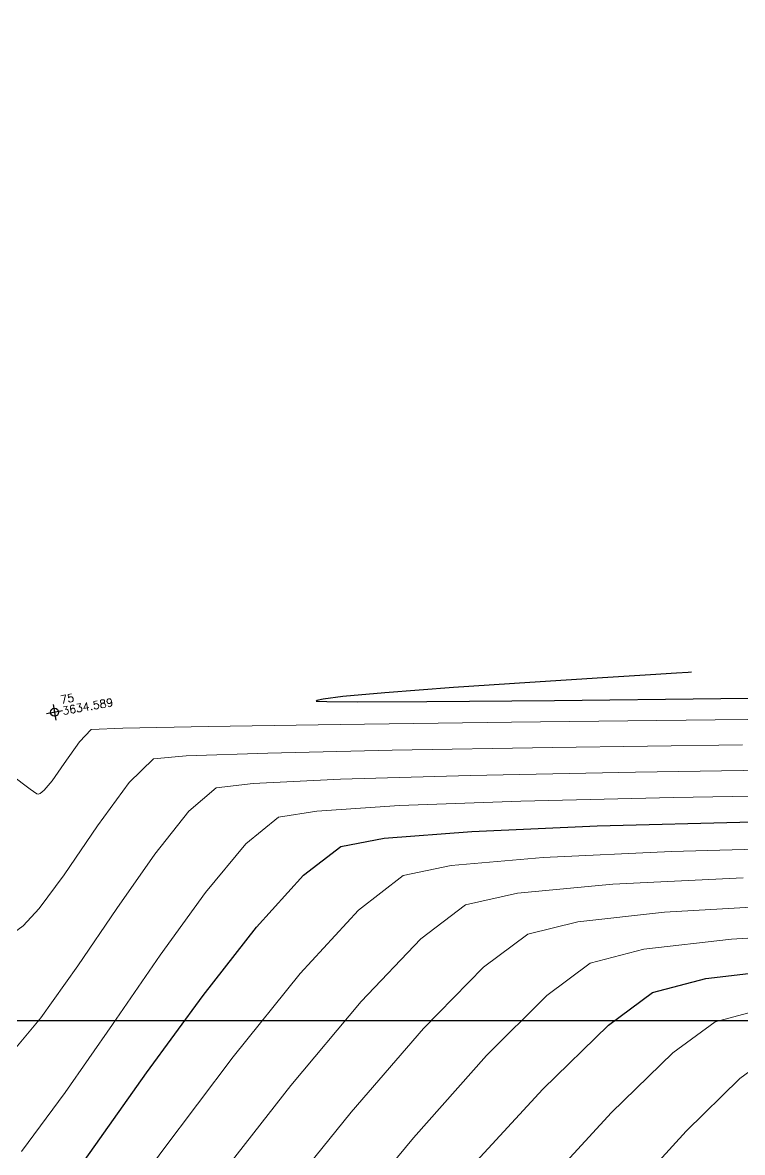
# Model space of a CAD drawing. Header units: millimetres. Extents: x 736950 to 740938, y 8500595 to 8502163.
# Drawn here: x 737764.43 to 737773.43, y 8501298.35 to 8501312.47 of the extents above; entities that cross this region are included whole.
import ezdxf

# ---------------------------------------------------------------- set-up
doc = ezdxf.new("R2010")
doc.units = ezdxf.units.MM
for name, color, linetype, lineweight in [('CONT-MJR', 80, 'Continuous', 30), ('CONT-MNR', 96, 'Continuous', 15), ('pista', 251, 'Continuous', 5)]:
    doc.layers.add(name, color=color, linetype=linetype, lineweight=lineweight)
doc.layers.add('Cuadricula Coordenadas', color=5, linetype='Continuous')
doc.styles.add('5mm', font='arial.ttf', dxfattribs={"height": 3})

msp = doc.modelspace()

# ---------------------------------------------------------------- hatches: boundary and pattern name
at = {"layer": 'pista'}
h = msp.add_hatch(dxfattribs=at)
h.set_pattern_fill('HONEY', color=256, scale=3, angle=9.94991650582834, style=0)
h.set_pattern_definition([(9.94991650582834, (1479841.21072825, -18.49207214638591), (0.4979252195647159, 0.4170677100899267), [0.375, -0.75]), (129.9499165058283, (1479841.21072825, -18.49207214638591), (-0.6101538418184378, 0.222682034283025), [0.3749999999999999, -0.7499999999999998]), (69.94991650582834, (1479841.21072825, -18.49207214638591), (-0.112228622253722, 0.6397497443729518), [-0.75, 0.375])])
h.paths.add_polyline_path([(737744.7999806425, 8501250.923935566), (737743.4751223363, 8501250.754223157), (737756.465848178, 8501242.026572531), (737763.5739612179, 8501242.006896213), (737770.002546867, 8501243.455222024), (737769.8468594846, 8501244.342704736), (737763.4750639071, 8501242.907173423), (737756.7405500773, 8501242.925815564)])
h.paths.add_polyline_path([(737794.2809870465, 8501256.017245878), (737809.7820272583, 8501263.709828075), (737823.391616501, 8501273.483615467), (737837.0791595323, 8501280.557800073), (737851.5530432165, 8501285.77819753), (737870.8510758049, 8501293.050216693, -0.9976846880626209), (737871.0089264096, 8501292.63424804), (737865.2748787645, 8501289.581801567, 0.7845063948290762), (737866.1540430214, 8501286.121818589), (737883.2588851704, 8501291.348365877), (737897.4188924351, 8501296.516943583), (737903.2981396064, 8501301.44146652, -0.5512150924587264), (737904.1219025984, 8501301.177325813), (737906.855912117, 8501297.98174819, 0.5618964424650519), (737910.2738656431, 8501298.536066804), (737914.22079628, 8501308.558674501), (737925.6412323939, 8501300.72656757, 0.340189525830376), (737928.7023693406, 8501300.894137181), (737936.9171069289, 8501306.117412793, -0.358727273887905), (737938.1716059428, 8501305.962964654), (737943.1732157968, 8501301.051021611, 0.3417074120720416), (737946.0555081918, 8501300.709858142), (737955.8779356404, 8501307.072689936), (737971.8320576148, 8501314.464803053), (737988.5677626224, 8501323.411181662), (738023.1375471824, 8501336.282937778), (738044.4246208373, 8501357.728329657), (738061.4456776979, 8501362.208386911), (738078.9085143938, 8501363.070318012), (738112.0997810266, 8501372.051506756), (738118.6561313582, 8501373.365123207), (738128.3493353954, 8501376.976906104), (738155.2251721952, 8501366.826195797), (738176.6167526407, 8501363.543890122), (738193.8053773039, 8501353.328603027), (738204.7313956148, 8501340.877429372), (738207.705198212, 8501335.751671141), (738214.35685511, 8501331.742925933), (738229.9282901662, 8501313.374534177), (738233.5603594936, 8501308.186787868), (738234.53883727, 8501308.358438132), (738230.6417003467, 8501313.924784988), (738214.9478837823, 8501332.43754055), (738208.3676942562, 8501336.403214611), (738205.4657963786, 8501341.405035153), (738194.387784551, 8501354.029418997), (738176.9261677533, 8501364.406946706), (738155.4549153853, 8501367.70147717), (738128.3514754312, 8501377.93815071), (738118.4090486554, 8501374.233504975), (738111.8936108743, 8501372.928085677), (738078.7671659255, 8501363.964436961), (738061.3074614278, 8501363.102660457), (738043.958527311, 8501358.536303693), (738022.6381405202, 8501337.057350922), (737988.196920163, 8501324.233464561), (737971.4304040315, 8501315.270615296), (737955.4419368334, 8501307.862588815), (737945.5806043665, 8501301.47455489, -0.3391433520832071), (737943.8038299843, 8501301.693147572), (737938.8116631231, 8501306.59581691, 0.3560082385246841), (737936.4342009705, 8501306.876887502), (737928.158540546, 8501301.61487459, -0.3502196171718997), (737926.1502499409, 8501301.468794718), (737914.5128481541, 8501309.44969617, 0.4302069892023044), (737913.4330382891, 8501309.014522241), (737909.4507249827, 8501298.90206584, -0.5704007069138802), (737907.5397775185, 8501298.566836312), (737904.9064502402, 8501301.644734057, 0.4931454261128044), (737902.7202336333, 8501302.131411942), (737896.9620044216, 8501297.308254998), (737882.9728831241, 8501292.20205278), (737866.0373022418, 8501287.027224885, -0.7384715771871906), (737865.6977918843, 8501288.787355538), (737871.5108758068, 8501291.881875956, 0.9119586051647783), (737870.5337161538, 8501293.892406015), (737851.2416702455, 8501286.62264278), (737836.7183275839, 8501281.384406622), (737822.9200107896, 8501274.252970394), (737809.3164408724, 8501264.483505804), (737793.8201376351, 8501256.79327439), (737778.9884914039, 8501246.402265295), (737769.846859484, 8501244.34270474), (737770.0025468671, 8501243.455222024), (737779.3594973255, 8501245.563292695)])
h.paths.add_polyline_path([(738260.5182952256, 8501271.251537092), (738234.538837269, 8501308.358438132), (738233.56035949, 8501308.186787868), (738259.6897886079, 8501270.86568047), (738269.3749442189, 8501234.589470252), (738274.5057655985, 8501215.583008338), (738279.7983711922, 8501189.602392923), (738280.7089290785, 8501189.641305126), (738275.382018582, 8501215.790318219), (738270.2441657205, 8501234.822827347)])

# ---------------------------------------------------------------- linework, layer by layer
at = {"linetype": 'Continuous', "extrusion": (-0.172787269436437, 0.9849591664230046, 0), "elevation": 8245960.787062786}
msp.add_lwpolyline([(-2195585.412162655, 0), (-2195585.212162654, 0)], dxfattribs=at)
at = {"linetype": 'Continuous', "extrusion": (0.9849591664230046, 0.172787269436437, 0), "elevation": 2195585.312162654}
msp.add_lwpolyline([(8245960.887062786, 0), (8245960.687062787, 0)], dxfattribs=at)
at = {"linetype": 'Continuous'}
msp.add_circle((737764.8306018087, 8501303.854085477), 0.05, dxfattribs=at)
at = {"layer": 'CONT-MJR'}
for points, elevation in [([(737771.6848688246, 8501304.285778504), (737770.7745812554, 8501304.22771675)], 3635), ([(737772.2845067816, 8501304.323181922), (737771.6848688246, 8501304.285778504)], 3635), ([(737772.6113258912, 8501304.343796609), (737772.2845067816, 8501304.323181922)], 3635), ([(737772.7985817655, 8501304.356492363), (737772.7535708535, 8501304.353226082)], 3635), ([(737769.8187416076, 8501304.16309405), (737768.9599013699, 8501304.098342111)], 3635), ([(737770.7745812554, 8501304.22771675), (737769.8187416076, 8501304.16309405)], 3635), ([(737768.2355909153, 8501303.987535935), (737768.6187237367, 8501303.985650871)], 3635), ([(737768.9599013699, 8501304.098342111), (737768.4384633562, 8501304.050769614)], 3635), ([(737768.6187237367, 8501303.985650871), (737769.4870811027, 8501303.98964391)], 3635), ([(737773.1660668472, 8501304.024574367), (737775.64613319, 8501304.050863411)], 3635), ([(737768.953798218, 8501302.280740585), (737770.0519410309, 8501302.365989476)], 3630), ([(737767.9434765492, 8501301.817623796), (737768.4106816998, 8501302.178014094)], 3630), ([(737766.6897393501, 8501300.314334305), (737767.3565154402, 8501301.167111956)], 3630), ([(737772.9769050189, 8501300.528158883), (737774.042654752, 8501300.651960397)], 3625), ([(737770.9384786116, 8501299.142000256), (737771.7594319019, 8501299.942389462)], 3625), ([(737765.276506141, 8501298.353404464), (737765.9830892576, 8501299.347146567)], 3630)]:
    msp.add_lwpolyline(points, dxfattribs=dict(at, elevation=elevation))
at = {"layer": 'CONT-MJR', "extrusion": (0.06614520815504224, -0.9978100076858951, 0), "elevation": -8433886.429676589}
msp.add_lwpolyline([(1298477.582944483, 3635.000000000003), (1298477.440387322, 3635.000000000003)], dxfattribs=at)
at = {"layer": 'CONT-MJR', "extrusion": (0.6147753883876992, -0.7887022390184738, 0), "elevation": -6251435.82246115}
msp.add_lwpolyline([(5808271.832582996, 3635.000000000003), (5808271.819870053, 3635.000000000003)], dxfattribs=at)
at = {"layer": 'CONT-MJR', "extrusion": (-0.1819087852034922, -0.9833154091469276, 0), "elevation": -8493669.714772847}
msp.add_lwpolyline([(-821003.1377514044, 3635.00000000001), (-821003.122501173, 3635.00000000001)], dxfattribs=at)
at = {"layer": 'CONT-MJR', "extrusion": (0.2203877333613724, -0.975412347155723, 0), "elevation": -8129681.848198339}
msp.add_lwpolyline([(2593211.327241672, 3635), (2593211.246813871, 3635)], dxfattribs=at)
at = {"layer": 'CONT-MJR', "extrusion": (-0.03298749350861019, -0.9994557645398917, 0), "elevation": -8521014.401331177}
msp.add_lwpolyline([(456929.8886183565, 3635), (456930.0058522015, 3635)], dxfattribs=at)
at = {"layer": 'CONT-MJR', "extrusion": (0.1249507693920737, -0.9921629428820292, 0), "elevation": -8342494.111327322}
msp.add_lwpolyline([(1794230.987050901, 3635.000000000006), (1794230.73854205, 3635.000000000006)], dxfattribs=at)
at = {"layer": 'CONT-MJR', "extrusion": (0.008597433686853673, -0.9999630413840305, 0), "elevation": -8494646.868973156}
msp.add_lwpolyline([(810831.6174447036, 3635), (810833.2141154063, 3635)], dxfattribs=at)
at = {"layer": 'CONT-MJR', "extrusion": (0.01018168984668702, -0.9999481652525124, 0), "elevation": -8493351.58407284}
msp.add_lwpolyline([(824290.4821696918, 3635), (824292.5646516893, 3635)], dxfattribs=at)
at = {"layer": 'CONT-MJR', "extrusion": (0.04355588535008511, -0.9990509921177048, 0), "elevation": -8461100.335237307}
msp.add_lwpolyline([(1107351.653525862, 3630.000000000003), (1107353.220596338, 3630.000000000003)], dxfattribs=at)
at = {"layer": 'CONT-MJR', "extrusion": (0.02658884223985072, -0.9996464542368689, 0), "elevation": -8478680.34164051}
msp.add_lwpolyline([(963550.5707522002, 3630.000000000013), (963552.5168782682, 3630.000000000013)], dxfattribs=at)
at = {"layer": 'CONT-MJR', "extrusion": (0.1858475083570102, -0.9825785992161091, 0), "elevation": -8216085.16471625}
msp.add_lwpolyline([(2304861.279087465, 3630.000000000013), (2304861.831833595, 3630.000000000013)], dxfattribs=at)
at = {"layer": 'CONT-MJR', "extrusion": (0.7424420262930184, -0.6699103205608322, 0), "elevation": -5147359.898939978}
msp.add_lwpolyline([(6805961.230940378, 3630), (6805962.107119013, 3630)], dxfattribs=at)
at = {"layer": 'CONT-MJR', "extrusion": (0.2561172946891218, -0.966645711396438, 0), "elevation": -8028789.277897405}
msp.add_lwpolyline([(2890494.488253008, 3625.000000000003), (2890495.176720676, 3625.000000000003)], dxfattribs=at)
at = {"layer": 'CONT-MJR', "extrusion": (0.8074471726262369, -0.5899398811895126, 0), "elevation": -4419548.469706895}
msp.add_lwpolyline([(7299587.697912116, 3630.000000000013), (7299588.895746192, 3630.000000000013)], dxfattribs=at)
at = {"layer": 'CONT-MJR', "extrusion": (-0.5957678133330977, 0.8031567173324887, 0), "elevation": 6388335.486932745}
msp.add_lwpolyline([(-5657347.221612102, 3625.00000000001), (-5657347.908861289, 3625.00000000001)], dxfattribs=at)
at = {"layer": 'CONT-MJR', "extrusion": (0.7341344688672651, -0.6790041101650113, 0), "elevation": -5230793.98309476}
msp.add_lwpolyline([(6742044.715671914, 3625.00000000001), (6742046.229881375, 3625.00000000001)], dxfattribs=at)
at = {"layer": 'CONT-MJR', "extrusion": (0.8135080802622074, -0.5815536117574182, 0), "elevation": -4343782.748275129}
msp.add_lwpolyline([(7344923.818198418, 3630), (7344924.964395686, 3630)], dxfattribs=at)
at = {"layer": 'CONT-MNR', "extrusion": (0.01580910178257808, -0.9998750283414565, 0), "elevation": -8488577.825407887}
msp.add_lwpolyline([(872072.525738395, 3634.000000000013), (872074.1766039797, 3634.000000000013)], dxfattribs=at)
at = {"layer": 'CONT-MNR', "extrusion": (0.01328498372773291, -0.9999117507097085, 0), "elevation": -8490752.227954902}
msp.add_lwpolyline([(850642.9750399801, 3634.00000000001), (850645.119738451, 3634.00000000001)], dxfattribs=at)
at = {"layer": 'CONT-MNR', "extrusion": (0.01144166481635916, -0.999934542010741, 0), "elevation": -8492305.930126604}
msp.add_lwpolyline([(834991.3205491304, 3634.000000000013), (834993.8692456, 3634.000000000013)], dxfattribs=at)
at = {"layer": 'CONT-MNR', "extrusion": (0.009817404826635593, -0.9999518081200063, 0), "elevation": -8493651.049884725}
msp.add_lwpolyline([(821198.280157252, 3634.000000000003), (821201.1430157956, 3634.000000000003)], dxfattribs=at)
at = {"layer": 'CONT-MNR', "extrusion": (0.7199962382342487, -0.6939779657370477, 0), "elevation": -5368529.171902671}
msp.add_lwpolyline([(6632899.281344019, 3634), (6632899.495358594, 3634)], dxfattribs=at)
at = {"layer": 'CONT-MNR'}
for points, elevation in [([(737765.2901064993, 8501303.638961043), (737765.6835774262, 8501303.655098967)], 3634), ([(737765.6835774262, 8501303.655098967), (737766.7505572742, 8501303.677079545)], 3634), ([(737771.060682053, 8501303.414850548), (737773.4341270995, 8501303.446538284)], 3633), ([(737764.2897375706, 8501303.07390836), (737764.5266066361, 8501302.891675983)], 3634), ([(737768.4070454177, 8501303.018293673), (737770.0303662347, 8501303.065724526)], 3632), ([(737764.5266066361, 8501302.891675983), (737764.6102267505, 8501302.835648166)], 3634), ([(737764.6496868811, 8501302.837224271), (737764.7031216638, 8501302.880498886)], 3634), ([(737765.3692876728, 8501302.435959768), (737765.7621924748, 8501302.977209946)], 3633), ([(737766.8503940996, 8501302.908487568), (737767.3170693935, 8501302.965600144)], 3632), ([(737764.6102267505, 8501302.835648166), (737764.6276876774, 8501302.829325793)], 3634), ([(737764.6276876774, 8501302.829325793), (737764.6496868811, 8501302.837224271)], 3634), ([(737769.1471746828, 8501302.68730618), (737770.6613739887, 8501302.74426985)], 3631), ([(737770.6613739887, 8501302.74426985), (737772.5714116723, 8501302.790890926)], 3631), ([(737767.6305378997, 8501302.54325083), (737768.1098754288, 8501302.620224858)], 3631), ([(737764.9517049042, 8501301.824543945), (737765.3692876728, 8501302.435959768)], 3633), ([(737764.6403041283, 8501301.402203182), (737764.9517049042, 8501301.824543945)], 3633), ([(737770.620317471, 8501301.592445146), (737771.8119939642, 8501301.704004629)], 3628), ([(737764.440191839, 8501301.18306513), (737764.6403041283, 8501301.402203182)], 3633), ([(737771.3772602642, 8501301.236970281), (737772.4592322164, 8501301.354464123)], 3627), ([(737770.7511131003, 8501301.082303882), (737771.3772602642, 8501301.236970281)], 3627), ([(737773.2969487336, 8501301.020459937), (737774.7280144395, 8501301.105261933)], 3626), ([(737771.5312569004, 8501300.717067145), (737772.2006607413, 8501300.892563451)], 3626), ([(737770.9863071273, 8501300.316379726), (737771.5312569004, 8501300.717067145)], 3626), ([(737764.3268669092, 8501299.633671405), (737764.6588054269, 8501300.036176587)], 3632), ([(737773.0915445009, 8501299.98659367), (737773.7323445333, 8501300.157349573)], 3624), ([(737764.9655901873, 8501299.102663737), (737765.5541443597, 8501299.952924708)], 3631), ([(737768.542541984, 8501298.85683159), (737769.4442355516, 8501299.90036195)], 3627), ([(737772.563924489, 8501299.59766447), (737773.0915445009, 8501299.98659367)], 3624), ([(737771.7972792209, 8501298.850802554), (737772.563924489, 8501299.59766447)], 3624), ([(737773.4027088627, 8501299.275271632), (737773.871688301, 8501299.621356932)], 3623), ([(737769.3223448284, 8501298.535978282), (737770.2339944175, 8501299.564871226)], 3626), ([(737770.8541710868, 8501297.827339694), (737771.7972792209, 8501298.850802554)], 3624), ([(737771.9161993028, 8501297.728446005), (737772.7304109632, 8501298.617723243)], 3623)]:
    msp.add_lwpolyline(points, dxfattribs=dict(at, elevation=elevation))
at = {"layer": 'CONT-MNR', "extrusion": (0.8198579954238695, -0.572566910796943, 0), "elevation": -4262702.424006511}
msp.add_lwpolyline([(7392281.211601318, 3634), (7392281.541607638, 3634)], dxfattribs=at)
at = {"layer": 'CONT-MNR', "extrusion": (0.01712060807427829, -0.9998534316484426, 0), "elevation": -8487426.303644462}
msp.add_lwpolyline([(883208.404863021, 3633), (883210.4106800419, 3633)], dxfattribs=at)
at = {"layer": 'CONT-MNR', "extrusion": (0.6934791628117144, -0.7204766829995012, 0), "elevation": -5613365.387077621}
msp.add_lwpolyline([(6427019.50061932, 3633), (6427019.928194331, 3633)], dxfattribs=at)
at = {"layer": 'CONT-MNR', "extrusion": (0.08563684441323846, -0.9963264178365155, 0), "elevation": -8406893.079480194}
msp.add_lwpolyline([(1463080.611735488, 3633.00000000001), (1463081.020517198, 3633.00000000001)], dxfattribs=at)
at = {"layer": 'CONT-MNR', "extrusion": (0.03518838461399348, -0.9993806970260422, 0), "elevation": -8470077.615742834}
msp.add_lwpolyline([(1036456.70710454, 3633.000000000013), (1036457.73017865, 3633.000000000013)], dxfattribs=at)
at = {"layer": 'CONT-MNR', "extrusion": (0.02299970576134208, -0.9997354717798563, 0), "elevation": -8482086.074669123}
msp.add_lwpolyline([(933099.8151639223, 3633.000000000013), (933101.3707636108, 3633.000000000013)], dxfattribs=at)
at = {"layer": 'CONT-MNR', "extrusion": (0.8188119616742522, -0.5740618184648438, 0), "elevation": -4276182.814408478}
msp.add_lwpolyline([(7384491.188975735, 3634.000000000009), (7384491.452008213, 3634.000000000009)], dxfattribs=at)
at = {"layer": 'CONT-MNR', "extrusion": (0.01420210887597834, -0.9998991449658686, 0), "elevation": -8489967.788185727}
msp.add_lwpolyline([(858434.1213598809, 3632.000000000013), (858436.5417465805, 3632.000000000013)], dxfattribs=at)
at = {"layer": 'CONT-MNR', "extrusion": (0.7688089004488248, -0.6394785958815736, 0), "elevation": -4869201.158988489}
msp.add_lwpolyline([(7007662.05638201, 3634.00000000001), (7007662.210438509, 3634.00000000001)], dxfattribs=at)
at = {"layer": 'CONT-MNR', "extrusion": (0.04828735798258504, -0.9988334851510846, 0), "elevation": -8455761.234908469}
msp.add_lwpolyline([(1147412.160157335, 3632.000000000013), (1147413.251406317, 3632.000000000013)], dxfattribs=at)
at = {"layer": 'CONT-MNR', "extrusion": (0.01999133322354887, -0.9998001533286265, 0), "elevation": -8484855.1020851}
msp.add_lwpolyline([(907574.9719027035, 3632.000000000003), (907577.0390254839, 3632.000000000003)], dxfattribs=at)
at = {"layer": 'CONT-MNR', "extrusion": (0.6513323445476227, -0.7587925783414706, 0), "elevation": -5970194.140796421}
msp.add_lwpolyline([(6096985.117474528, 3632.000000000003), (6096985.565720133, 3632.000000000003)], dxfattribs=at)
at = {"layer": 'CONT-MNR', "extrusion": (0.01620306084849699, -0.9998687217925861, 0), "elevation": -8488232.581232922}
msp.add_lwpolyline([(875422.8443633213, 3631), (875425.0694698173, 3631)], dxfattribs=at)
at = {"layer": 'CONT-MNR', "extrusion": (0.7840954777417448, -0.6206402192775982, 0), "elevation": -4697770.935737874}
msp.add_lwpolyline([(7123719.820550634, 3632.00000000001), (7123720.505244605, 3632.00000000001)], dxfattribs=at)
at = {"layer": 'CONT-MNR', "extrusion": (0.06453440513259313, -0.9979154826708434, 0), "elevation": -8435970.081495984}
msp.add_lwpolyline([(1284856.726913861, 3631.000000000003), (1284857.7663799, 3631.000000000003)], dxfattribs=at)
at = {"layer": 'CONT-MNR', "extrusion": (0.6328660176384776, -0.7742613277947015, 0), "elevation": -6115321.732840765}
msp.add_lwpolyline([(5951409.904451144, 3631), (5951410.430511238, 3631)], dxfattribs=at)
at = {"layer": 'CONT-MNR', "extrusion": (0.7686346899680552, -0.6396879812672047, 0), "elevation": -4871107.368169486}
msp.add_lwpolyline([(7006335.824659823, 3631.000000000003), (7006336.614431157, 3631.000000000003)], dxfattribs=at)
at = {"layer": 'CONT-MNR', "extrusion": (0.0272342045962333, -0.9996290802592783, 0), "elevation": -8478056.165813252}
msp.add_lwpolyline([(969025.0946015941, 3629.000000000013), (969027.0612568157, 3629.000000000013)], dxfattribs=at)
at = {"layer": 'CONT-MNR', "extrusion": (0.8195939737048393, -0.5729447776764451, 0), "elevation": -4266107.992461992}
msp.add_lwpolyline([(7390314.351485992, 3632), (7390315.178868982, 3632)], dxfattribs=at)
at = {"layer": 'CONT-MNR', "extrusion": (0.08686799904845965, -0.9962198305300476, 0), "elevation": -8405076.990898365}
msp.add_lwpolyline([(1473471.985348667, 3629.000000000006), (1473473.140360507, 3629.000000000006)], dxfattribs=at)
at = {"layer": 'CONT-MNR', "extrusion": (0.04745381437992773, -0.9988734331739909, 0), "elevation": -8456714.708621833}
msp.add_lwpolyline([(1140359.002802173, 3629), (1140360.610346885, 3629)], dxfattribs=at)
at = {"layer": 'CONT-MNR', "extrusion": (0.2048455321259012, -0.9787943134121981, 0), "elevation": -8169897.148466542}
msp.add_lwpolyline([(2463577.982191984, 3629), (2463578.59586712, 3629)], dxfattribs=at)
at = {"layer": 'CONT-MNR', "extrusion": (-0.6105433812549137, 0.7919828152212757, 0), "elevation": 6282444.846376848}
msp.add_lwpolyline([(-5774713.367399357, 3629.000000000013), (-5774714.074575123, 3629.000000000013)], dxfattribs=at)
at = {"layer": 'CONT-MNR', "extrusion": (0.04930787147232611, -0.9987836271239476, 0), "elevation": -8454582.993519053}
msp.add_lwpolyline([(1156055.498141667, 3628.000000000013), (1156057.131039141, 3628.000000000013)], dxfattribs=at)
at = {"layer": 'CONT-MNR', "extrusion": (-0.8100111259238909, 0.5864145085854465, 0), "elevation": 4387687.35208917}
msp.add_lwpolyline([(-7318785.022211093, 3631.00000000001), (-7318785.990891086, 3631.00000000001)], dxfattribs=at)
at = {"layer": 'CONT-MNR', "extrusion": (0.2177968224842305, -0.9759941311892059, 0), "elevation": -8136536.364868559}
msp.add_lwpolyline([(2571615.604088605, 3628.000000000013), (2571616.269408355, 3628.000000000013)], dxfattribs=at)
at = {"layer": 'CONT-MNR', "extrusion": (0.6034147424639855, -0.7974275193251874, 0), "elevation": -6333990.447317842}
msp.add_lwpolyline([(5718128.000171639, 3628.00000000001), (5718128.701359094, 3628.00000000001)], dxfattribs=at)
at = {"layer": 'CONT-MNR', "extrusion": (0.05731544963352748, -0.9983561184433672, 0), "elevation": -8445040.461732026}
msp.add_lwpolyline([(1223815.558294721, 3627.000000000013), (1223817.01074077, 3627.000000000013)], dxfattribs=at)
at = {"layer": 'CONT-MNR', "extrusion": (0.8265354957984989, -0.5628846011263141, 0), "elevation": -4175462.183165949}
msp.add_lwpolyline([(7441903.404766138, 3632.000000000013), (7441904.270687651, 3632.000000000013)], dxfattribs=at)
at = {"layer": 'CONT-MNR', "extrusion": (0.7359886663190657, -0.6769938574683548, 0), "elevation": -5212339.464833983}
msp.add_lwpolyline([(6756325.222070988, 3629.000000000003), (6756326.296643908, 3629.000000000003)], dxfattribs=at)
at = {"layer": 'CONT-MNR', "extrusion": (0.5807415184922191, -0.8140880104137093, 0), "elevation": -6492356.924762635}
msp.add_lwpolyline([(5537663.608036764, 3633), (5537663.743482702, 3633)], dxfattribs=at)
at = {"layer": 'CONT-MNR', "extrusion": (0.7240486728747465, -0.6897488813389394, 0), "elevation": -5329581.908010655}
msp.add_lwpolyline([(6664230.268345157, 3628), (6664231.350941082, 3628)], dxfattribs=at)
at = {"layer": 'CONT-MNR', "extrusion": (0.5974752404933384, -0.8018873592951988, 0), "elevation": -6376286.118511825}
msp.add_lwpolyline([(5670925.257907807, 3627), (5670925.948031109, 3627)], dxfattribs=at)
at = {"layer": 'CONT-MNR', "extrusion": (0.1158773204565631, -0.9932635333101719, 0), "elevation": -8358541.096560581}
msp.add_lwpolyline([(1717910.190631551, 3626), (1717911.294354737, 3626)], dxfattribs=at)
at = {"layer": 'CONT-MNR', "extrusion": (0.8237520141683342, -0.5669502792605471, 0), "elevation": -4212078.521177907}
msp.add_lwpolyline([(7421239.346221853, 3631.000000000004), (7421240.397161135, 3631.000000000004)], dxfattribs=at)
at = {"layer": 'CONT-MNR', "extrusion": (0.8131314633947276, -0.5820800831823305, 0), "elevation": -4348537.775560248}
msp.add_lwpolyline([(7342112.653140368, 3632), (7342113.452095673, 3632)], dxfattribs=at)
at = {"layer": 'CONT-MNR', "extrusion": (-0.7790629577767748, 0.626945697664561, 0), "elevation": 4755086.184664627}
msp.add_lwpolyline([(-7085587.458959463, 3629), (-7085588.795539145, 3629)], dxfattribs=at)
at = {"layer": 'CONT-MNR', "extrusion": (0.7145570240888878, -0.699577200404096, 0), "elevation": -5420137.245554165}
msp.add_lwpolyline([(6590790.240031788, 3627.000000000003), (6590791.317077173, 3627.000000000003)], dxfattribs=at)
at = {"layer": 'CONT-MNR', "extrusion": (0.7067285356063839, -0.7074848245437185, 0), "elevation": -5493137.153961658}
msp.add_lwpolyline([(6530072.236783749, 3626), (6530073.30014608, 3626)], dxfattribs=at)
at = {"layer": 'CONT-MNR', "extrusion": (0.7666035326413145, -0.6421207236508233, 0), "elevation": -4893284.997514556}
msp.add_lwpolyline([(6990861.976525401, 3628), (6990863.345597689, 3628)], dxfattribs=at)
at = {"layer": 'CONT-MNR', "extrusion": (0.7986087745074008, -0.601850500772233, 0), "elevation": -4527324.138796776}
msp.add_lwpolyline([(7233236.41084777, 3629), (7233237.892149006, 3629)], dxfattribs=at)
at = {"layer": 'CONT-MNR', "extrusion": (-0.7870629044912258, 0.6168727456889593, 0), "elevation": 4663550.117419277}
msp.add_lwpolyline([(-7146164.522813944, 3628), (-7146166.07308061, 3628)], dxfattribs=at)
at = {"layer": 'CONT-MNR', "extrusion": (0.6992211555355883, -0.7149054312644972, 0), "elevation": -5561758.253531114}
msp.add_lwpolyline([(6471725.575047183, 3623.000000000003), (6471726.515448348, 3623.000000000003)], dxfattribs=at)
at = {"layer": 'CONT-MNR', "extrusion": (0.8038996460945742, -0.5947649611476944, 0), "elevation": -4463185.8357618}
msp.add_lwpolyline([(7272987.172692023, 3631.000000000003), (7272988.091070878, 3631.000000000003)], dxfattribs=at)
at = {"layer": 'CONT-MNR', "extrusion": (-0.7775448617449255, 0.6288274707533575, 0), "elevation": 4772202.118849258}
msp.add_lwpolyline([(-7074068.783730948, 3627), (-7074070.37089548, 3627)], dxfattribs=at)
at = {"layer": 'CONT-MNR', "extrusion": (0.7695724600822273, -0.6385594950221856, 0), "elevation": -4860817.94779703}
msp.add_lwpolyline([(7013473.232164256, 3626), (7013474.834145619, 3626)], dxfattribs=at)
at = {"layer": 'CONT-MNR', "extrusion": (0.8075305177425298, -0.5898257903097167, 0), "elevation": -4418516.327021455}
msp.add_lwpolyline([(7300209.881610246, 3629), (7300211.387404529, 3629)], dxfattribs=at)
at = {"layer": 'Cuadricula Coordenadas', "color": 8}
msp.add_line((736950.2264744169, 8501300), (738552.8979275209, 8501300), dxfattribs=at)

# ---------------------------------------------------------------- texts
at = {"color": 2, "insert": (737764.8962681442, 8501304.058506446), "char_height": 0.1, "width": 0.3, "attachment_point": 1, "rotation": 9.94991650582834, "style": '5mm'}
msp.add_mtext('\\Ftxt.shx;\\W1.0000000000;\\T1.0000000000;\\o\\l75', dxfattribs=at)
at = {"color": 1, "insert": (737764.9204583621, 8501303.920612162), "char_height": 0.1, "width": 0.8333333333333334, "attachment_point": 1, "rotation": 9.94991650582834, "style": '5mm'}
msp.add_mtext('\\Ftxt.shx;\\W1.0000000000;\\T1.0000000000;\\o\\l3634.589', dxfattribs=at)

doc.saveas('drawing.dxf')
